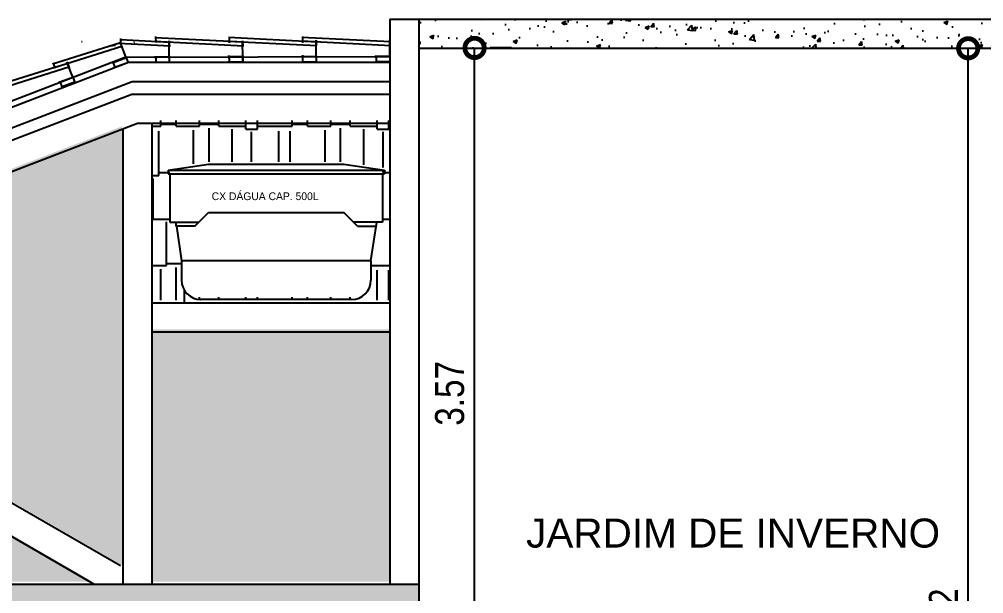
# Model space of a CAD drawing. Extents: x -109 to 1815, y -14679 to 345.
# Drawn here: x -98.916 to -93.926, y -52.51 to -49.54 of the extents above; entities that cross this region are included whole.
import ezdxf

# ---------------------------------------------------------------- set-up
doc = ezdxf.new("R2010")
doc.units = 0
doc.header["$MEASUREMENT"] = 0
doc.layers.get('0').update_dxf_attribs({"linetype": 'CONTINUOUS'})
doc.layers.get('DEFPOINTS').update_dxf_attribs({"linetype": 'CONTINUOUS'})
for name, color, linetype in [('CAIBRO', 1, 'CONTINUOUS'), ('corte-caibro', 2, 'CONTINUOUS'), ('corte-telha', 3, 'CONTINUOUS'), ('COTA', 1, 'CONTINUOUS'), ('LINHA-TELHA-VISTA', 1, 'CONTINUOUS'), ('linha-vista-3', 1, 'CONTINUOUS'), ('PAREDE', 6, 'CONTINUOUS'), ('PORTA', 3, 'CONTINUOUS')]:
    doc.layers.add(name, color=color, linetype=linetype)
doc.styles.add('REGUA120', font='arial.ttf')
doc.styles.add('SIMPLEX', font='techl___.ttf')
doc.dimstyles.new('50model', dxfattribs={"dimtxt": 0.15, "dimasz": 0.2, "dimexe": 0.08, "dimexo": 0.2, "dimgap": 0.05, "dimtad": 1, "dimzin": 4, "dimdsep": 46, "dimtxsty": 'SIMPLEX', "dimblk1": 'DOTSMALL', "dimblk2": 'DOTSMALL', "dimsah": 1, "dimcen": 0.2, "dimadec": 0, "dimazin": 0, "dimtfac": 1, "dimtmove": 2, "dimatfit": 3, "dimldrblk": 'DOTSMALL', "dimfxl": 1, "dimtvp": 1, "dimtolj": 1, "dimtzin": 0, "dimarcsym": 0})
pattern_1 = [(50, (0, 0), (0.21517805, -0.01882564), [0.0225, -0.2475]), (355, (0, 0), (-0.0416254, 0.22565764), [0.018, -0.198]), (100.4514, (0.01793, -0.00157), (0.1735528, 0.20683186), [0.01912206, -0.21034263]), (46.1842, (0, 0.06), (0.3201723, -0.0496557), [0.03375, -0.37125]), (96.6356, (0.02668, 0.05586), (0.2803988, 0.2922354), [0.0286831, -0.3155139]), (351.1842, (0, 0.06), (0.2803986, 0.2922356), [0.027, -0.297]), (21, (0.03, 0.045), (0.17907212, -0.12078567), [0.0225, -0.2475]), (326, (0.03, 0.045), (0.0729946, 0.217545), [0.018, -0.198]), (71.4514, (0.04492, 0.03493), (0.2520668, 0.09675915), [0.01912206, -0.21034263]), (37.5, (0, 0), (0.003647957, 0.099868156), [0, -0.1956, 0, -0.201, 0, -0.19875]), (7.5, (0, 0), (0.07892086, 0.11832351), [0, -0.1146, 0, -0.1911, 0, -0.07575]), (327.5, (-0.0669, 0), (0.16014673, -0.00676646), [0, -0.075, 0, -0.234, 0, -0.3105]), (317.5, (-0.0969, 0), (0.17495585, 0.0300315), [0, -0.0975, 0, -0.1554, 0, -0.2205])]

# ---------------------------------------------------------------- blocks, each defined once
blk = doc.blocks.new('_DOTSMALL')
at = {"color": 0, "linetype": 'ByBlock', "ltscale": 0.05, "const_width": 0.5}
blk.add_lwpolyline([(-0.0625, 0, 1), (0.0625, 0, 1)], format="xyb", close=True, dxfattribs=at)
blk = doc.blocks.new('*D159')
at = {"layer": 'COTA', "color": 0, "lineweight": -2, "transparency": 16777216}
for p, q in [((-96.5603, -53.2597), (-96.5603, -49.6878)), ((-96.3689, -49.6878), (-96.4803, -49.6878)), ((-96.6489, -53.2597), (-96.4803, -53.2597))]:
    blk.add_line(p, q, dxfattribs=at)
at = {"layer": 'DEFPOINTS', "color": 0, "transparency": 16777216}
for p in [(-96.5689, -49.6878), (-96.5603, -49.6878), (-96.8489, -53.2597)]:
    blk.add_point(p, dxfattribs=at)
at = {"layer": 'COTA', "color": 0, "lineweight": -2, "transparency": 16777216, "xscale": 0.2, "yscale": 0.2, "zscale": 0.2}
for p, rotation in [((-96.5603, -49.6878), 90), ((-96.5603, -53.2597), 270)]:
    blk.add_blockref('_DOTSMALL', p, dxfattribs=dict(at, rotation=rotation))
at = {"layer": 'COTA', "color": 0, "transparency": 16777216, "insert": (-96.6886, -51.4738), "char_height": 0.15, "attachment_point": 5, "rotation": 90, "style": 'SIMPLEX'}
blk.add_mtext('\\A1;3.57', dxfattribs=at)
blk = doc.blocks.new('*D160')
at = {"layer": 'COTA', "color": 0, "lineweight": -2, "transparency": 16777216}
for p, q in [((-94.1906, -49.6897), (-94.0864, -49.6897)), ((-94.0064, -55.6097), (-94.0064, -49.6897)), ((-94.1906, -55.6097), (-94.0864, -55.6097))]:
    blk.add_line(p, q, dxfattribs=at)
at = {"layer": 'DEFPOINTS', "color": 0, "transparency": 16777216}
for p in [(-94.0064, -49.6897), (-93.9906, -49.6897), (-93.9906, -55.6097)]:
    blk.add_point(p, dxfattribs=at)
at = {"layer": 'COTA', "color": 0, "lineweight": -2, "transparency": 16777216, "xscale": 0.2, "yscale": 0.2, "zscale": 0.2}
for p, rotation in [((-94.0064, -49.6897), 90), ((-94.0064, -55.6097), 270)]:
    blk.add_blockref('_DOTSMALL', p, dxfattribs=dict(at, rotation=rotation))
at = {"layer": 'COTA', "color": 0, "transparency": 16777216, "insert": (-94.1335, -52.6497), "char_height": 0.15, "attachment_point": 5, "rotation": 90, "style": 'SIMPLEX'}
blk.add_mtext('\\A1;5.92', dxfattribs=at)

msp = doc.modelspace()

# ---------------------------------------------------------------- hatches: boundary and pattern name
at = {"layer": 'COTA'}
h = msp.add_hatch(dxfattribs=at)
h.set_pattern_fill('AR-CONC', color=256, scale=0.03, style=0)
h.set_pattern_definition(pattern_1)
h.paths.add_polyline_path([(-93.8489, -49.6897), (-93.8489, -49.5397), (-96.8489, -49.5397), (-96.8489, -49.6897)])
h = msp.add_hatch(dxfattribs=at)
h.set_pattern_fill('AR-RSHKE', color=256, scale=0.02, style=0)
h.set_pattern_definition([(0, (-700.92735, -289.61334), (0.51, 0.24), [0.12, -0.1, 0.14, -0.06, 0.18, -0.08]), (0, (-700.80735, -289.60334), (0.51, 0.24), [0.1, -0.38, 0.08, -0.12]), (0, (-700.56735, -289.62834), (0.51, 0.24), [0.06, -0.62]), (90, (-700.92735, -289.61334), (-0.17, 0.24), [0.23, -0.73]), (90, (-700.80735, -289.61334), (-0.17, 0.24), [0.225, -0.735]), (90, (-700.70735, -289.61334), (-0.17, 0.24), [0.21, -0.75]), (90, (-700.56735, -289.62834), (-0.17, 0.24), [0.23, -0.73]), (90, (-700.50735, -289.62834), (-0.17, 0.24), [0.23, -0.73]), (90, (-700.32735, -289.61334), (-0.17, 0.24), [0.22, -0.74])])
h.paths.add_polyline_path([(-100.923, -51.0693), (-103.2036, -51.9463), (-103.2036, -52.4482), (-98.5348, -52.4482)])
h.paths.add_polyline_path([(-98.3848, -50.0933), (-100.743, -51.0001), (-98.3848, -52.3616)])
h.paths.add_polyline_path([(-97.0036, -51.1434), (-98.2348, -51.1434), (-98.2348, -52.4482), (-97.0036, -52.4482)])
h.paths.add_polyline_path([(-93.0134, -50.0644), (-93.7036, -50.0644), (-93.7036, -52.4482), (-93.0134, -52.4482)])
h.paths.add_polyline_path([(-90.4691, -50.9792), (-92.8634, -50.0922), (-92.8634, -52.3616)])
h.paths.add_polyline_path([(-88.7014, -51.634), (-90.2863, -51.0469), (-92.7134, -52.4482), (-88.7034, -52.4482)])
h = msp.add_hatch(dxfattribs=at)
h.set_pattern_fill('AR-RSHKE', color=256, scale=0.02, style=0)
h.set_pattern_definition([(0, (-700.9241, -289.61264), (0.51, 0.24), [0.12, -0.1, 0.14, -0.06, 0.18, -0.08]), (0, (-700.8041, -289.60264), (0.51, 0.24), [0.1, -0.38, 0.08, -0.12]), (0, (-700.5641, -289.62764), (0.51, 0.24), [0.06, -0.62]), (90, (-700.9241, -289.61264), (-0.17, 0.24), [0.23, -0.73]), (90, (-700.8041, -289.61264), (-0.17, 0.24), [0.225, -0.735]), (90, (-700.7041, -289.61264), (-0.17, 0.24), [0.21, -0.75]), (90, (-700.5641, -289.62764), (-0.17, 0.24), [0.23, -0.73]), (90, (-700.5041, -289.62764), (-0.17, 0.24), [0.23, -0.73]), (90, (-700.3241, -289.61264), (-0.17, 0.24), [0.22, -0.74])])
h.paths.add_polyline_path([(-97.0004, -50.0637), (-98.2316, -50.0637), (-98.2316, -50.9927), (-98.0641, -50.9927), (-98.0641, -50.9275, -0.133474), (-98.0778, -50.8769), (-98.0778, -50.7769), (-98.1047, -50.5976), (-98.1078, -50.5976), (-98.1078, -50.5769), (-98.1378, -50.5769), (-98.1378, -50.3269), (-98.1478, -50.3269), (-98.1478, -50.3069), (-97.9378, -50.2769), (-97.2378, -50.2769), (-97.0278, -50.3069), (-97.0278, -50.3269), (-97.0378, -50.3269), (-97.0378, -50.5769), (-97.0678, -50.5769), (-97.0978, -50.7769), (-97.0978, -50.8769, -0.414214), (-97.1978, -50.9769), (-97.9778, -50.9769, -0.266032), (-98.0641, -50.9275), (-98.0641, -50.9927), (-97.0004, -50.9927)])
h = msp.add_hatch(dxfattribs=at)
h.set_pattern_fill('AR-CONC', color=256, scale=0.03, style=0)
h.set_pattern_definition(pattern_1)
h.paths.add_polyline_path([(-98.9989, -52.5597), (-98.9989, -52.7597), (-98.8489, -52.7597), (-98.8489, -52.5597), (-96.9989, -52.5597), (-96.9989, -52.7597), (-96.8489, -52.7597), (-96.8489, -52.4597), (-103.3489, -52.4597), (-103.3489, -52.7597), (-103.1989, -52.7597), (-103.1989, -52.5597)])

# ---------------------------------------------------------------- linework, layer by layer
at = {"layer": 'CAIBRO'}
for p, q in [((-98.1464, -50.3191), (-97.9364, -50.2891)), ((-97.9364, -50.2891), (-97.2364, -50.2891)), ((-97.2364, -50.2891), (-97.0264, -50.3191)), ((-98.1464, -50.3191), (-97.0264, -50.3191)), ((-98.1464, -50.3191), (-98.1464, -50.3391)), ((-98.1464, -50.3391), (-97.0264, -50.3391)), ((-98.1364, -50.3391), (-98.1364, -50.5891)), ((-97.0364, -50.3391), (-97.0364, -50.5891)), ((-97.0264, -50.3191), (-97.0264, -50.3391)), ((-98.0071, -50.6099), (-97.9364, -50.5391)), ((-97.9364, -50.5391), (-97.2364, -50.5391)), ((-97.1657, -50.6099), (-97.2364, -50.5391)), ((-98.1364, -50.5891), (-97.9864, -50.5891)), ((-98.1064, -50.5891), (-98.1064, -50.6099)), ((-97.0364, -50.5891), (-97.1864, -50.5891)), ((-97.0964, -50.7891), (-97.0664, -50.5891)), ((-98.0071, -50.6099), (-98.1064, -50.6099)), ((-98.1033, -50.6099), (-98.0764, -50.7891)), ((-97.1657, -50.6099), (-97.0695, -50.6099)), ((-98.0764, -50.7891), (-98.0764, -50.8891)), ((-97.0964, -50.7891), (-98.0764, -50.7891)), ((-97.0964, -50.7891), (-97.0964, -50.8891)), ((-97.1964, -50.9891), (-97.9764, -50.9891))]:
    msp.add_line(p, q, dxfattribs=at)
for centre, start, end in [((-97.9764, -50.8891), 180, 270), ((-97.1964, -50.8891), 270, 0)]:
    msp.add_arc(centre, 0.1, start, end, dxfattribs=at)
at = {"layer": 'corte-caibro'}
for p, q in [((-98.1369, -49.6589), (-98.3923, -49.646)), ((-97.7557, -49.6581), (-98.2142, -49.635)), ((-97.3727, -49.6574), (-97.8327, -49.6342)), ((-96.9957, -49.6565), (-97.4542, -49.6333)), ((-98.3922, -49.6616), (-98.7436, -49.7715)), ((-98.3851, -49.6804), (-98.7362, -49.7901)), ((-98.5902, -49.656), (-98.5937, -49.6558)), ((-98.1337, -49.679), (-98.4042, -49.6654)), ((-98.3203, -49.6601), (-98.323, -49.661)), ((-97.7552, -49.6782), (-98.2167, -49.6549)), ((-97.3767, -49.6773), (-97.8352, -49.6541)), ((-96.9937, -49.6766), (-97.4537, -49.6534)), ((-98.3616, -49.7387), (-98.4352, -49.7661)), ((-98.3647, -49.734), (-98.353, -49.7655)), ((-98.135, -49.7356), (-98.2165, -49.7358)), ((-98.2101, -49.7308), (-98.21, -49.7673)), ((-98.21, -49.7423), (-98.21, -49.7323)), ((-98.1408, -49.7403), (-98.1409, -49.7288)), ((-98.1409, -49.7288), (-98.1407, -49.7638)), ((-98.1409, -49.7288), (-98.1407, -49.7638)), ((-98.1401, -49.7291), (-98.14, -49.7641)), ((-97.755, -49.7348), (-97.8365, -49.735)), ((-97.7574, -49.7336), (-97.8359, -49.7341)), ((-97.8309, -49.7276), (-97.8307, -49.7626)), ((-97.8308, -49.7391), (-97.8309, -49.7276)), ((-97.83, -49.7315), (-97.83, -49.765)), ((-97.7609, -49.7271), (-97.7607, -49.7621)), ((-97.7601, -49.7283), (-97.76, -49.7633)), ((-97.375, -49.734), (-97.4565, -49.7342)), ((-97.4509, -49.725), (-97.4507, -49.76)), ((-97.4501, -49.7276), (-97.45, -49.7626)), ((-97.3801, -49.7305), (-97.38, -49.764)), ((-96.994, -49.7326), (-97.0755, -49.7328)), ((-96.994, -49.7326), (-97.0755, -49.7328)), ((-97.069, -49.7278), (-97.0689, -49.7643)), ((-97.069, -49.7278), (-97.0689, -49.7643)), ((-97.069, -49.7393), (-97.069, -49.7293)), ((-97.069, -49.7393), (-97.069, -49.7293)), ((-96.999, -49.7261), (-96.9989, -49.7611)), ((-96.999, -49.7261), (-96.9989, -49.7611)), ((-98.7326, -49.7896), (-99.1006, -49.9046)), ((-98.6535, -49.7858), (-99.0932, -49.9232)), ((-98.4317, -49.761), (-98.42, -49.7924)), ((-98.4265, -49.7895), (-98.3501, -49.7611)), ((-98.2135, -49.7608), (-98.135, -49.7606)), ((-97.8365, -49.76), (-97.7565, -49.7598)), ((-97.8357, -49.7591), (-97.7542, -49.7585)), ((-97.4535, -49.7591), (-97.375, -49.759)), ((-97.0724, -49.7578), (-96.9939, -49.7576)), ((-97.0724, -49.7578), (-96.9939, -49.7576)), ((-98.6345, -49.8385), (-98.7109, -49.8669)), ((-98.6414, -49.8341), (-98.6292, -49.867)), ((-98.7065, -49.8599), (-98.6938, -49.8941)), ((-98.7025, -49.8707), (-98.706, -49.8613)), ((-98.6993, -49.8893), (-98.6258, -49.8619))]:
    msp.add_line(p, q, dxfattribs=at)
at = {"layer": 'corte-telha'}
for p, q in [((-98.3923, -49.6394), (-98.3923, -49.6648)), ((-98.2103, -49.6293), (-98.2102, -49.6593)), ((-97.8303, -49.63), (-97.8302, -49.6615)), ((-97.4503, -49.6291), (-97.4502, -49.6607)), ((-97.3805, -49.6473), (-97.3801, -49.6773)), ((-98.4184, -49.6751), (-98.4466, -49.6789)), ((-98.1405, -49.6519), (-98.1401, -49.6805)), ((-97.7605, -49.6511), (-97.7601, -49.6796)), ((-96.9994, -49.6489), (-96.9991, -49.6775)), ((-98.7418, -49.7648), (-98.7328, -49.7891)), ((-98.7328, -49.7891), (-98.7314, -49.7929)), ((-98.6624, -49.7677), (-98.7326, -49.7896)), ((-98.669, -49.7605), (-98.6578, -49.7899))]:
    msp.add_line(p, q, dxfattribs=at)
at = {"layer": 'COTA'}
msp.add_line((-96.999, -49.7376), (-96.9992, -49.6459), dxfattribs=at)
at = {"layer": 'LINHA-TELHA-VISTA'}
msp.add_line((-98.0626, -50.9398), (-98.0626, -51.0031), dxfattribs=at)
at = {"layer": 'linha-vista-3'}
for p, q in [((-97.38, -49.739), (-97.3802, -49.6473)), ((-96.999, -49.7376), (-96.9992, -49.6459)), ((-98.3647, -49.734), (-98.3922, -49.6616)), ((-98.14, -49.7391), (-98.1402, -49.6504)), ((-97.76, -49.7413), (-97.7602, -49.6511)), ((-103.2352, -51.6101), (-98.3646, -49.7341)), ((-98.3639, -49.736), (-96.9989, -49.7329)), ((-98.6374, -49.8449), (-98.6693, -49.759))]:
    msp.add_line(p, q, dxfattribs=at)
at = {"layer": 'PAREDE'}
for p, q in [((-96.9989, -49.5397), (-96.9989, -52.4597)), ((-96.9989, -49.5397), (-93.6989, -49.5397)), ((-96.8489, -49.5397), (-96.8489, -53.2597)), ((-96.8489, -49.6897), (-93.8489, -49.6897)), ((-103.3489, -52.4597), (-96.8489, -52.4597))]:
    msp.add_line(p, q, dxfattribs=at)
at = {"layer": 'PORTA', "color": 3}
for p, q in [((-107.0717, -53.115), (-98.3501, -49.7611)), ((-98.3501, -49.7611), (-96.9989, -49.7611)), ((-107.034, -53.2076), (-98.3315, -49.8611)), ((-98.3315, -49.8611), (-96.9989, -49.8611)), ((-107.0123, -53.2636), (-98.333, -49.926)), ((-98.333, -49.926), (-96.9989, -49.926)), ((-106.946, -53.3988), (-98.3051, -50.076)), ((-98.3051, -50.076), (-96.9989, -50.076)), ((-98.2301, -50.076), (-98.2301, -52.4597)), ((-98.3801, -50.1048), (-98.3801, -52.4597)), ((-98.3917, -52.3664), (-100.7383, -51.0116)), ((-98.2301, -51.0049), (-96.9989, -51.0049)), ((-98.5301, -52.4597), (-100.9183, -51.0809)), ((-98.2301, -51.1549), (-96.9989, -51.1549))]:
    msp.add_line(p, q, dxfattribs=at)

# ---------------------------------------------------------------- texts
at = {"layer": 'CAIBRO'}
msp.add_text('CX DÁGUA CAP. 500L', height=0.04, dxfattribs=at).set_placement((-97.9203, -50.4746))
at = {"layer": 'PORTA', "color": 3, "style": 'REGUA120'}
msp.add_text('JARDIM DE INVERNO', height=0.15, dxfattribs=at).set_placement((-96.2937, -52.2712))

# ---------------------------------------------------------------- dimensions: what is measured, and where the dimension line sits
at = {"layer": 'COTA'}
for base, p1, p2, picture, middle in [((-96.5603, -49.6878), (-96.8489, -53.2597), (-96.5689, -49.6878), '*D159', (-96.6886, -51.4738)), ((-94.0064, -49.6897), (-93.9906, -55.6097), (-93.9906, -49.6897), '*D160', (-94.1335, -52.6497))]:
    dim = msp.add_linear_dim(base=base, p1=p1, p2=p2, angle=90, dimstyle='50model', dxfattribs=at)
    dim.commit()
    dim.dimension.update_dxf_attribs({"geometry": picture, "text_midpoint": middle})

doc.saveas('drawing.dxf')
